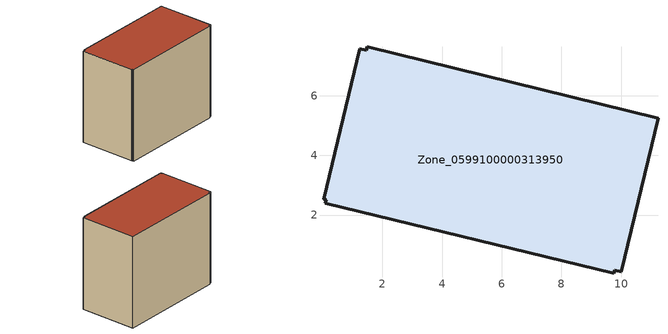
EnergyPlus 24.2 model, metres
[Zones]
Zone_0599100000313950
 floor ground (C_G): 0.03,2.54 1.24,7.57 1.47,7.52 1.5,7.63 11.23,5.24 10.01,0.1 9.78,0.16 9.76,0.06 0.08,2.4 0.12,2.52 z0
 wall outside (C_F): 1.24,7.57 0.03,2.54 0.12,2.52 0.08,2.4 9.76,0.06 9.78,0.16 10.01,0.1 11.23,5.24 1.5,7.63 1.47,7.52 1.24,7.57 z0:8.58
 roof outside (C_R): 9.78,0.16 10.01,0.1 11.23,5.24 1.5,7.63 1.47,7.52 1.24,7.57 0.03,2.54 0.12,2.52 0.08,2.4 9.76,0.06 z8.58
[BUILDING]
Pand.0599100000313950: North Axis=0; Terrain=City; Loads Convergence Tolerance Value=0.04; Temperature Convergence Tolerance Value=0.4; Solar Distribution=FullExterior; Maximum Number of Warmup Days=25; Minimum Number of Warmup Days=1
[Site:Location]
Rotterdam.The.Hague.AP_ZH_NLD Design_Conditions: Latitude=51.96; Longitude=4.45; Time Zone=1; Elevation=-4.5
[SITE:GROUNDTEMPERATURE:BUILDINGSURFACE]
18, 18, 18, 18, 18, 18, 18, 18, 18, 18, 18, 18
[MATERIAL] Thermal Absorptance=0.9; Solar Absorptance=0.7; Visible Absorptance=0.7
Name | Roughness | Thickness | Conductivity | Density | Specific Heat
G.TI.1992-2005 | MediumSmooth | 0.15 | 0.06 | 540 | 1210
F.TI.1992-2005 | Rough | 0.3 | 0.12 | 1920 | 840
R.TI.1992-2005 | MediumRough | 0.2 | 0.08 | 1500 | 1000
[CONSTRUCTION]
C_G: G.TI.1992-2005
C_F: F.TI.1992-2005
C_R: R.TI.1992-2005
[ZONE]
Zone_0599100000313950: Type=1; Multiplier=1; Ceiling Height=Autocalculate; Volume=Autocalculate; Floor Area=autocalculate; Part of Total Floor Area=Yes
[ZONEINFILTRATION:DESIGNFLOWRATE]
Infil_Zone_0599100000313950: Zone or ZoneList or Space or SpaceList=Zone_0599100000313950; Schedule=AlwaysOn; Design Flow Rate Calculation Method=Flow/Area; Flow Rate per Floor Area=0.0015; Constant Term Coefficient=1; Temperature Term Coefficient=0; Velocity Term Coefficient=0; Velocity Squared Term Coefficient=0
[HVACTEMPLATE:ZONE:IDEALLOADSAIRSYSTEM]
Zone_0599100000313950: Maximum Heating Supply Air Temperature=50; Minimum Cooling Supply Air Temperature=13; Maximum Heating Supply Air Humidity Ratio=0.0156; Minimum Cooling Supply Air Humidity Ratio=0.0077; Heating Limit=NoLimit; Cooling Limit=NoLimit; Dehumidification Control Type=ConstantSensibleHeatRatio; Cooling Sensible Heat Ratio=0.7; Dehumidification Setpoint=60; Humidification Control Type=None; Humidification Setpoint=30; Outdoor Air Method=None; Outdoor Air Flow Rate per Person=0.00944; Outdoor Air Flow Rate per Zone Floor Area=0; Outdoor Air Flow Rate per Zone=0; Demand Controlled Ventilation Type=None; Outdoor Air Economizer Type=NoEconomizer; Heat Recovery Type=None; Sensible Heat Recovery Effectiveness=0.7; Latent Heat Recovery Effectiveness=0.65
[ZONECONTROL:THERMOSTAT]
ThermostatControl_Zone_0599100000313950: Zone or ZoneList=Zone_0599100000313950; Control Type Schedule=DualSetpointControlType; Control 1=Thermostat_Zone_0599100000313950; Temperature Difference Between Cutout And Setpoint=0
[THERMOSTATSETPOINT:DUALSETPOINT]
Thermostat_Zone_0599100000313950: Heating Setpoint Temperature Schedule=HeatingSetpoint_Zone_0599100000313950; Cooling Setpoint Temperature Schedule=CoolingSetpoint_Zone_0599100000313950
[SCHEDULE:COMPACT]
HeatingSetpoint_Zone_0599100000313950: Through: 12/31, For: AllDays, Until: 24:00, 21
CoolingSetpoint_Zone_0599100000313950: Through: 12/31, For: AllDays, Until: 24:00, 24
DualSetpointControlType: Through: 12/31, For: AllDays, Until: 24:00, 4
AlwaysOn: Through: 12/31, For: AllDays, Until: 24:00, 1
